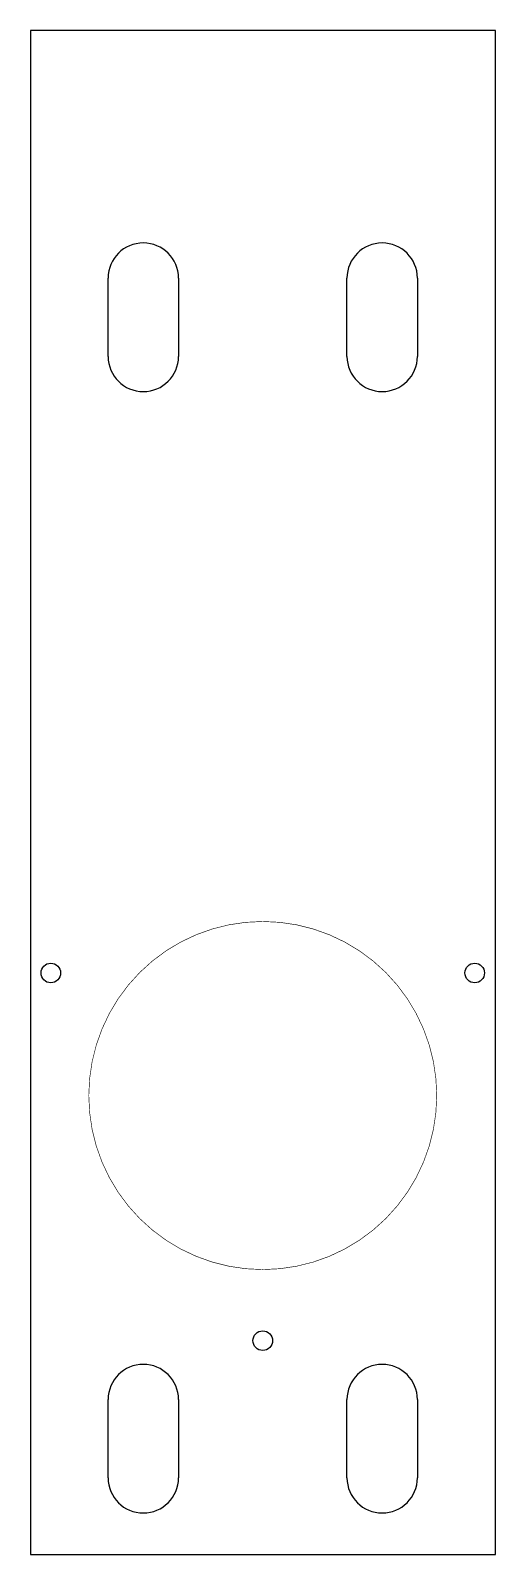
# Model space of a CAD drawing. Extents: x 0 to 0.76, y 0.38 to 2.87.
import ezdxf

# ---------------------------------------------------------------- set-up
doc = ezdxf.new("R2010")
doc.units = 0
doc.layers.add('20', color=178, linetype='CONTINUOUS')
doc.layers.add('46', color=134, linetype='CONTINUOUS')

msp = doc.modelspace()

# ---------------------------------------------------------------- linework, layer by layer
at = {"layer": '20'}
for p, q in [((0.76, 2.87), (0.000787, 2.87)), ((0.000787, 2.87), (0.000787, 0.382992)), ((0.76, 0.382992), (0.76, 2.87)), ((0.000787, 0.382992), (0.76, 0.382992))]:
    msp.add_line(p, q, dxfattribs=at)
for centre in [(0.034, 1.332), (0.726, 1.332), (0.38, 0.732)]:
    msp.add_circle(centre, 0.016, dxfattribs=at)
at = {"layer": '46'}
for p, q in [((0.1275, 2.338), (0.1275, 2.466)), ((0.2425, 2.466), (0.2425, 2.338)), ((0.5175, 2.338), (0.5175, 2.466)), ((0.6325, 2.466), (0.6325, 2.338)), ((0.1275, 0.508), (0.1275, 0.636)), ((0.2425, 0.636), (0.2425, 0.508)), ((0.5175, 0.508), (0.5175, 0.636)), ((0.6325, 0.636), (0.6325, 0.508))]:
    msp.add_line(p, q, dxfattribs=at)
at = {"layer": '46', "const_width": 0.001}
msp.add_lwpolyline([(0.38, 0.848, 1), (0.38, 1.416, 1), (0.38, 0.848)], format="xyb", dxfattribs=at)
at = {"layer": '46'}
for centre, start, end in [((0.185, 2.465752), 0.247149, 179.752851), ((0.575, 2.465752), 0.247149, 179.752851), ((0.185, 2.338252), 180.251072, 359.748928), ((0.575, 2.338252), 180.251072, 359.748928), ((0.185, 0.635752), 0.247149, 179.752851), ((0.575, 0.635752), 0.247149, 179.752851), ((0.185, 0.508252), 180.251072, 359.748928), ((0.575, 0.508252), 180.251072, 359.748928)]:
    msp.add_arc(centre, 0.0575, start, end, dxfattribs=at)

doc.saveas('drawing.dxf')
